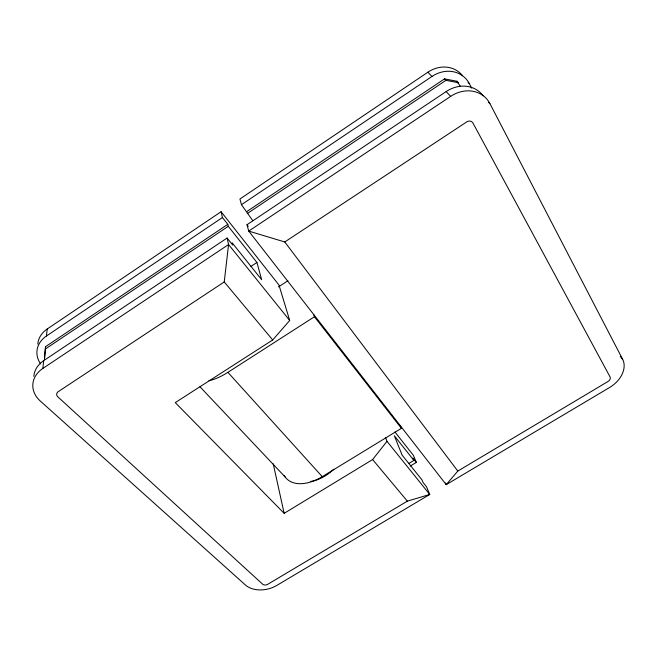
<?xml version="1.0" encoding="UTF-8"?>
<svg xmlns="http://www.w3.org/2000/svg" width="657" height="657" viewBox="0 0 657 657"><rect width="100%" height="100%" fill="white"/><g stroke="black" fill="none" stroke-linecap="round" stroke-linejoin="round"><path stroke-width="0.99" d="M45.555 346.658L44.421 359.584L45.555 346.658L227.807 224.333L222.419 217.533L221.089 211.702L47.205 329.001A27.348 22.059 4.1 0 0 37.81 344.096M408.621 463.579L413.877 460.409L394.323 435.747L402.109 455.087L421.991 479.914L423.042 482.427L426.549 486.804L429.752 494.458L276.737 585.469A23.003 15.85 -13.1 0 1 245.48 585.05L40.184 400.926A29.146 22.88 2.3 0 1 42.828 368.454L43.691 360.66L227.092 238.039L232.677 245.004L232.176 242.86L261.65 279.677L256.936 262.472L228.275 226.32L227.807 224.333M40.668 363.921A27.668 22.215 3.7 0 1 46.425 336.014L47.205 329.001M385.528 437.587L386.989 441.323L372.618 459.563L284.153 513.339L175.271 402.61L272.704 339.965L224.234 281.943L228.57 244.535L227.092 238.039M445.462 482.977L446.218 484.661L609.614 387.474A24.884 17.723 -33.2 0 0 622.647 359.305L489.95 103.675A31.298 26.945 -48.3 0 0 450.661 96.374L248.732 231.083L284.768 241.965L467.135 121.635A5.231 4.484 -47.7 0 1 472.736 122.637L610.23 377.225A4.147 2.932 -33.1 0 1 608.374 381.265L457.814 471.077L446.218 484.661L248.732 231.083L246.983 224.735L446.152 91.569A30.895 26.699 -48.8 0 1 483.109 95.823M272.704 339.965L289.704 320.476L278.962 285.031L221.089 211.702M462.561 75.727A29.269 25.672 -51.4 0 0 427.921 72.18L239.912 199.005L241.472 204.697L252.838 220.719M46.425 336.014L222.419 217.533M241.472 204.697L431.945 76.467A29.631 25.902 -50.8 0 1 469.328 83.628L471.71 88.153M246.769 211.603L444.518 78.873L456.976 81.263L460.368 86.338M45.284 349.064L228.275 226.32M247.319 213.55L445.931 80.326L458.438 82.716M42.828 368.454L228.57 244.535L289.704 320.476M224.234 281.943L57.898 391.892A4.862 3.794 2 0 0 57.463 396.5L262.915 584.434A3.827 2.62 -13.2 0 0 267.415 584.5L407.356 501.151L429.752 494.458L386.989 441.323M250.958 266.422L256.936 262.472M278.502 286.895L287.922 280.753M208.967 380.748A43.691 21.328 -41 0 0 227.905 372.33L314.44 316.756L313.627 314.416M284.177 475.463A39.461 24.087 -42 0 0 322.25 476.662L401.427 428.323L400.384 425.81M410.206 466.092L416.341 462.397L413.401 455.375L394.964 432.01M468.063 82.396L469.328 83.628M488.529 102.295L489.95 103.675M444.518 78.873L445.931 80.326M200.007 386.809L285.154 476.99M427.921 72.18L431.945 76.467M446.152 91.569L450.661 96.374M227.905 372.33L322.25 476.662M372.618 459.563L407.356 501.151M620.241 356.365L622.647 359.305M416.341 462.397L412.892 458.044L413.877 460.409M314.44 316.756L401.427 428.323M246.983 224.735L248.206 226.312M284.768 241.965L457.814 471.077M456.976 81.263L457.945 83.069M273.23 463.85L284.153 513.339M33.827 376.305A28.793 22.724 2.6 0 1 43.691 360.66M333.764 469.205A31.413 19.34 -42.1 0 1 310.835 481.4"/></g></svg>
